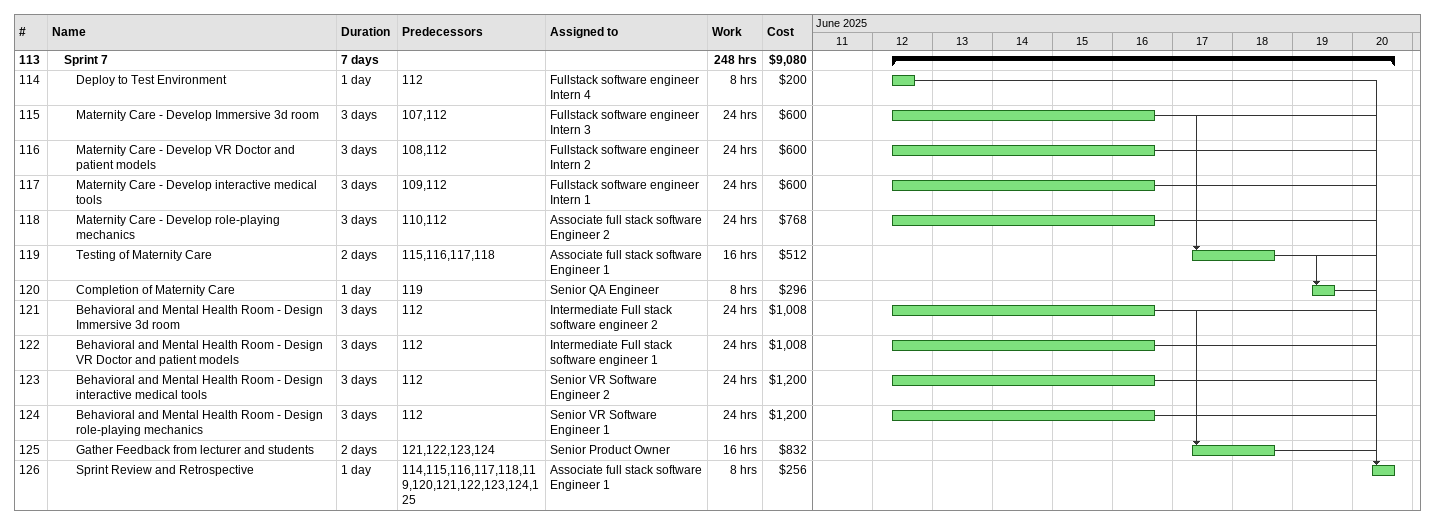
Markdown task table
| ID | Level | Task | Duration | Start | Finish | Predecessors | Resources | Work (h) | Cost ($) |
|---|---|---|---|---|---|---|---|---|---|
| 113 | 2 | **Sprint 7** | 7d | 2025-06-12 | 2025-06-20 |  |  | 248 | 9080 |
| 114 | 3 | Deploy to Test Environment | 1d | 2025-06-12 | 2025-06-12 | 112 | Fullstack software engineer Intern 4 | 8 | 200 |
| 115 | 3 | Maternity Care - Develop Immersive 3d room | 3d | 2025-06-12 | 2025-06-16 | 107, 112 | Fullstack software engineer Intern 3 | 24 | 600 |
| 116 | 3 | Maternity Care - Develop VR Doctor and patient models | 3d | 2025-06-12 | 2025-06-16 | 108, 112 | Fullstack software engineer Intern 2 | 24 | 600 |
| 117 | 3 | Maternity Care - Develop interactive medical tools | 3d | 2025-06-12 | 2025-06-16 | 109, 112 | Fullstack software engineer Intern 1 | 24 | 600 |
| 118 | 3 | Maternity Care - Develop role-playing mechanics | 3d | 2025-06-12 | 2025-06-16 | 110, 112 | Associate full stack software Engineer 2 | 24 | 768 |
| 119 | 3 | Testing of Maternity Care | 2d | 2025-06-17 | 2025-06-18 | 115, 116, 117, 118 | Associate full stack software Engineer 1 | 16 | 512 |
| 120 | 3 | Completion of Maternity Care | 1d | 2025-06-19 | 2025-06-19 | 119 | Senior QA Engineer | 8 | 296 |
| 121 | 3 | Behavioral and Mental Health Room - Design Immersive 3d room | 3d | 2025-06-12 | 2025-06-16 | 112 | Intermediate Full stack software engineer 2 | 24 | 1008 |
| 122 | 3 | Behavioral and Mental Health Room - Design VR Doctor and patient models | 3d | 2025-06-12 | 2025-06-16 | 112 | Intermediate Full stack software engineer 1 | 24 | 1008 |
| 123 | 3 | Behavioral and Mental Health Room - Design interactive medical tools | 3d | 2025-06-12 | 2025-06-16 | 112 | Senior VR Software Engineer 2 | 24 | 1200 |
| 124 | 3 | Behavioral and Mental Health Room - Design role-playing mechanics | 3d | 2025-06-12 | 2025-06-16 | 112 | Senior VR Software Engineer 1 | 24 | 1200 |
| 125 | 3 | Gather Feedback from lecturer and students | 2d | 2025-06-17 | 2025-06-18 | 121, 122, 123, 124 | Senior Product Owner | 16 | 832 |
| 126 | 3 | Sprint Review and Retrospective | 1d | 2025-06-20 | 2025-06-20 | 114, 115, 116, 117, 118, 119, 120, 121, 122, 123, 124, 125 | Associate full stack software Engineer 1 | 8 | 256 |
